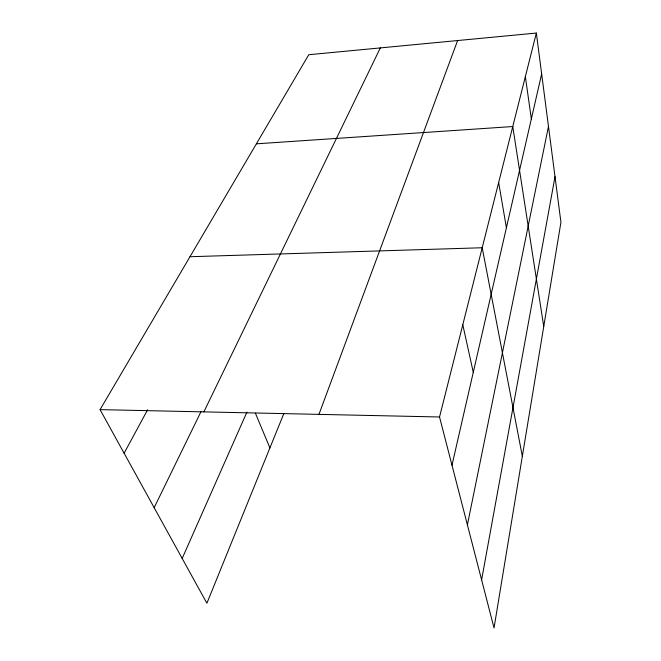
<?xml version="1.0" encoding="UTF-8"?>
<svg xmlns="http://www.w3.org/2000/svg" width="661" height="661" viewBox="0 0 661 661"><rect width="100%" height="100%" fill="white"/><g stroke="black" fill="none" stroke-linecap="round" stroke-linejoin="round"><path stroke-width="0.99" d="M481.613 579.871L555.017 176.694M467.401 524.851L548.473 126.391M451.992 465.204L541.656 73.949M536.344 33.05L560.933 222.253L494.031 627.95L439.532 416.984L536.344 33.05L308.778 54.723L100.067 409.63L206.901 603.245L283.776 413.736M318.957 414.373L457.61 40.544M182.18 558.446L246.892 412.175M203.852 411.877L380.331 47.906M154.162 507.673L201.184 411.266M124.111 453.206L147.61 409.795M256.377 143.825L512.771 126.54L543.739 326.501M189.988 256.724L482.208 247.751L522.347 456.264M100.067 409.63L439.532 416.984M255.369 413.133L269.911 447.918M462.791 324.741L473.276 372.333M498.658 182.519L506.409 227.748M525.363 76.61L531.345 118.972"/></g></svg>
